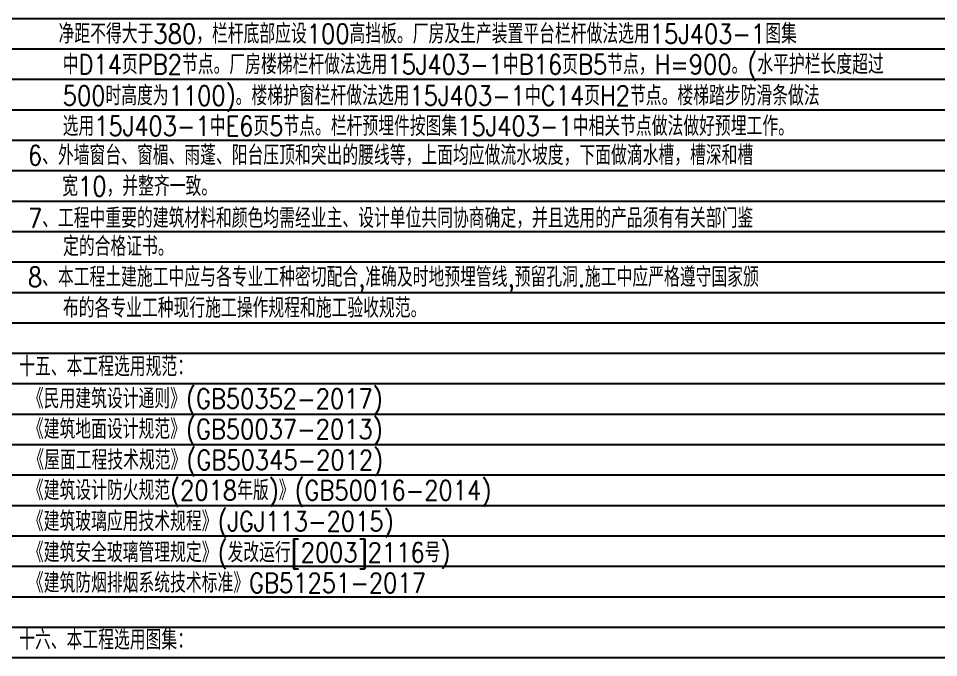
# Model space of a CAD drawing. Extents: x 4678611 to 4812712, y -485691 to -238224.
# Drawn here: x 4762732 to 4783892, y -344784 to -330084 of the extents above; entities that cross this region are included whole.
import ezdxf

# ---------------------------------------------------------------- set-up
doc = ezdxf.new("R2010")
doc.units = 0
doc.header["$LTSCALE"] = 1000
doc.header["$MEASUREMENT"] = 0
doc.layers.get('0').update_dxf_attribs({"linetype": 'CONTINUOUS'})
doc.layers.add('图层线', color=8, linetype='CONTINUOUS')
doc.styles.add('HZ1', font='txt.shx', dxfattribs={"bigfont": 'hzdx.shx'})

msp = doc.modelspace()

# ---------------------------------------------------------------- linework, layer by layer
at = {"layer": '图层线'}
for p, q in [((4711172.5, -330083.9), (4791772.5, -330083.9)), ((4711172.5, -330783.9), (4791772.5, -330783.9)), ((4711172.5, -331483.9), (4791772.5, -331483.9)), ((4711172.5, -332183.9), (4791772.5, -332183.9)), ((4711172.5, -332883.9), (4791772.5, -332883.9)), ((4711172.5, -333583.9), (4791772.5, -333583.9)), ((4711172.5, -334283.9), (4791772.5, -334283.9)), ((4711172.5, -334983.9), (4791772.5, -334983.9)), ((4711172.5, -335683.9), (4791772.5, -335683.9)), ((4711172.5, -336383.9), (4791772.5, -336383.9)), ((4711172.5, -337083.9), (4791772.5, -337083.9)), ((4711172.5, -337783.9), (4791772.5, -337783.9)), ((4711172.5, -338483.9), (4791772.5, -338483.9)), ((4711172.5, -339183.9), (4791772.5, -339183.9)), ((4711172.5, -339883.9), (4791772.5, -339883.9)), ((4711172.5, -340583.9), (4791772.5, -340583.9)), ((4711172.5, -341283.9), (4791772.5, -341283.9)), ((4711172.5, -341983.9), (4791772.5, -341983.9)), ((4711172.5, -342683.9), (4791772.5, -342683.9)), ((4711172.5, -343383.9), (4791772.5, -343383.9)), ((4711172.5, -344083.9), (4791772.5, -344083.9)), ((4711172.5, -344783.9), (4791772.5, -344783.9))]:
    msp.add_line(p, q, dxfattribs=at)

# ---------------------------------------------------------------- texts
at = {"color": 4, "style": 'HZ1', "width": 0.85}
for s, p in [('净距不得大于380，栏杆底部应设100高挡板。厂房及生产装置平台栏杆做法选用15J403-1图集', (4763654.9, -330662.8)), ('中D14页PB2节点。厂房楼梯栏杆做法选用15J403-1中B16页B5节点，H=900。(水平护栏长度超过', (4763749.7, -331367.5)), ('500时高度为1100)。楼梯护窗栏杆做法选用15J403-1中C14页H2节点。楼梯踏步防滑条做法', (4763749.7, -332085.9)), ('选用15J403-1中E6页5节点。栏杆预埋件按图集15J403-1中相关节点做法做好预埋工作。', (4763749.7, -332785.9)), ('6、外墙窗台、窗楣、雨蓬、阳台压顶和突出的腰线等，上面均应做流水坡度，下面做滴水槽，槽深和槽', (4762949.6, -333456.3)), ('宽10，并整齐一致。', (4763738.8, -334169.4)), ('7、工程中重要的建筑材料和颜色均需经业主、设计单位共同协商确定，并且选用的产品须有有关部门鉴', (4762949.6, -334902.3)), ('定的合格证书。', (4763758.3, -335552.4)), ('8、本工程土建施工中应与各专业工种密切配合,准确及时地预埋管线,预留孔洞.施工中应严格遵守国家颁', (4762949.6, -336257.5)), ('布的各专业工种现行施工操作规程和施工验收规范。', (4763756.2, -336968.4)), ('《民用建筑设计通则》(GB50352-2017)', (4762949.6, -339055.5)), ('《建筑地面设计规范》(GB50037-2013)', (4762949.6, -339755.5)), ('《屋面工程技术规范》(GB50345-2012)', (4762960.4, -340465.2)), ('《建筑设计防火规范(2018年版)》(GB50016-2014)', (4762949.6, -341163.3)), ('《建筑玻璃应用技术规程》(JGJ113-2015)', (4762949.6, -341875.3)), ('《建筑安全玻璃管理规定》(发改运行[2003]2116号)', (4762949.6, -342591.4)), ('《建筑防烟排烟系统技术标准》GB51251-2017', (4762949.6, -343291.4))]:
    msp.add_text(s, height=450, dxfattribs=at).set_placement(p)
at = {"color": 6, "style": 'HZ1', "width": 0.85}
for s, p in [('十五、本工程选用规范：', (4762749.6, -338314.9)), ('十六、本工程选用图集：', (4762749.6, -344600.5))]:
    msp.add_text(s, height=450, dxfattribs=at).set_placement(p)

doc.saveas('drawing.dxf')
